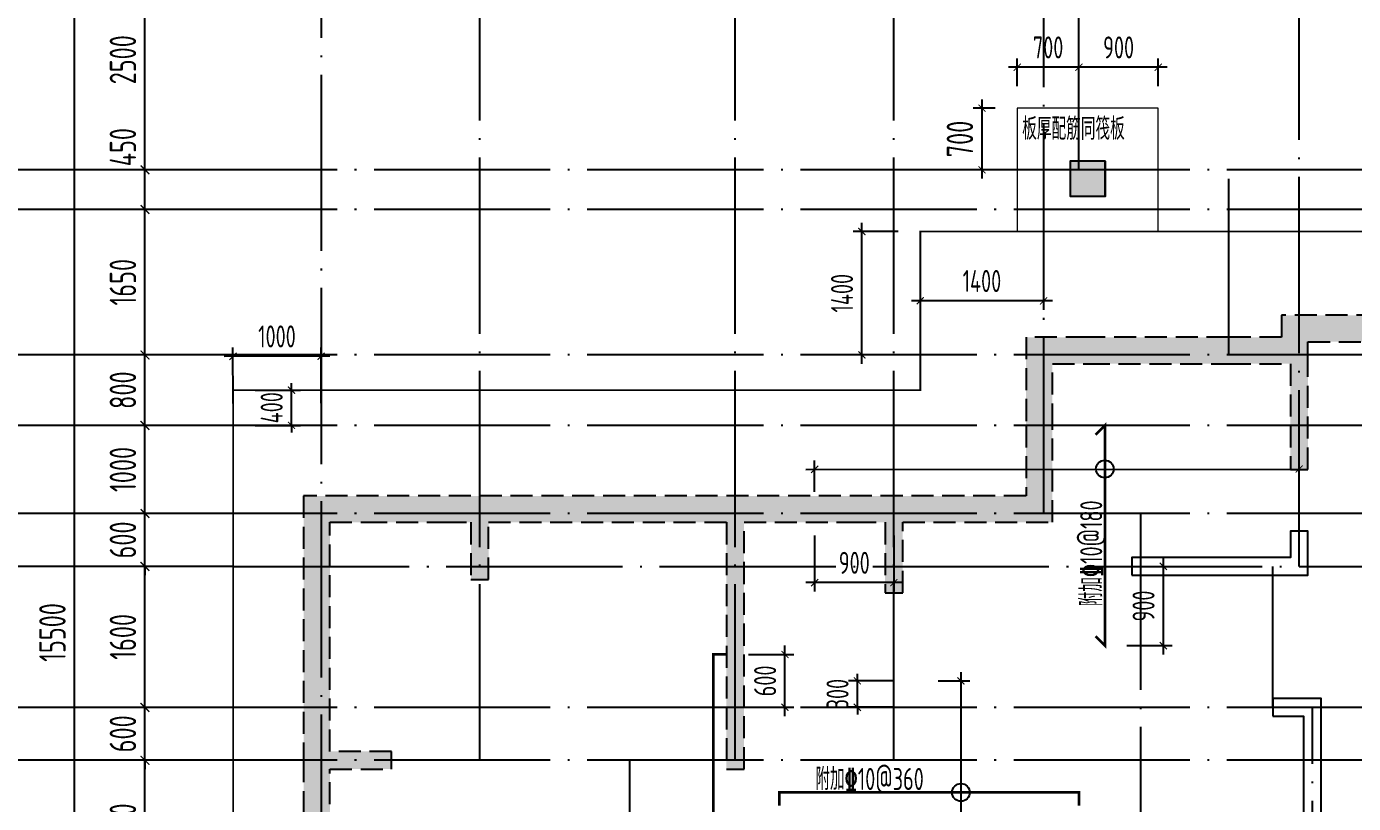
# Model space of a CAD drawing. Extents: x -461650 to 361314, y 245336 to 769729.
# Drawn here: x -214299 to -199239, y 714757 to 723574 of the extents above; entities that cross this region are included whole.
import ezdxf

# ---------------------------------------------------------------- set-up
doc = ezdxf.new("R2010")
doc.units = 0
doc.header["$LTSCALE"] = 1000
doc.linetypes.add('DASH', pattern=[0.35, 0.25, -0.1])
doc.linetypes.add('DOTE', pattern=[2.42, 2, -0.2, 0.02, -0.2])
doc.layers.get('0').update_dxf_attribs({"linetype": 'CONTINUOUS'})
doc.layers.get('DEFPOINTS').update_dxf_attribs({"linetype": 'CONTINUOUS'})
for name, color, linetype in [('A-AXIS', 1, 'CONTINUOUS'), ('A-DOTE', 10, 'DOTE'), ('DIM', 2, 'CONTINUOUS'), ('S-B板配筋', 6, 'CONTINUOUS'), ('S-B板配筋号', 7, 'CONTINUOUS'), ('S-J基础底板', 5, 'CONTINUOUS'), ('S-J基础底板标注', 3, 'CONTINUOUS'), ('S-Q墙填充', 252, 'CONTINUOUS'), ('S-Q墙实线', 6, 'CONTINUOUS'), ('S-Q墙虚线', 6, 'DASH'), ('S-Y一般标注', 3, 'CONTINUOUS'), ('独立基础', 2, 'CONTINUOUS')]:
    doc.layers.add(name, color=color, linetype=linetype)
doc.layers.add('PUB_HATCH', color=8, linetype='CONTINUOUS', lineweight=9)
doc.styles.add('TSSD_DIMENSION', font='Tssdeng.shx', dxfattribs={"width": 0.7, "bigfont": 'tssdchn.shx'})
doc.styles.add('TSSD_REIN', font='tssdeng.shx', dxfattribs={"width": 0.7, "height": 300, "bigfont": 'tssdchn.shx'})
doc.dimstyles.new('TSSD_100_100', dxfattribs={"dimtxt": 300, "dimasz": 100, "dimexe": 100, "dimexo": 250, "dimgap": 100, "dimtad": 1, "dimdec": 0, "dimzin": 0, "dimdsep": 46, "dimtxsty": 'TSSD_DIMENSION', "dimblk": 'ARCHTICK', "dimcen": 0, "dimdle": 100, "dimclrt": 7, "dimadec": 0, "dimazin": 0, "dimtfac": 1, "dimtdec": 0, "dimtix": 1, "dimtmove": 2, "dimatfit": 3, "dimldrblk": 'ARCHTICK', "dimfxl": 0, "dimtolj": 1, "dimtzin": 0, "dimarcsym": 0})
doc.dimstyles.new('TSSD_100_100$0', dxfattribs={"dimtxt": 300, "dimasz": 80, "dimexe": 100, "dimexo": 250, "dimgap": 100, "dimtad": 1, "dimdec": 0, "dimzin": 0, "dimdsep": 46, "dimtxsty": 'TSSD_DIMENSION', "dimblk": 'ARCHTICK', "dimcen": 0, "dimdle": 100, "dimclrd": 3, "dimclre": 3, "dimclrt": 7, "dimadec": 0, "dimazin": 0, "dimtfac": 1, "dimtdec": 0, "dimtix": 1, "dimtmove": 2, "dimatfit": 3, "dimldrblk": 'ARCHTICK', "dimfxl": 0, "dimtolj": 1, "dimtzin": 0, "dimarcsym": 0})

# ---------------------------------------------------------------- blocks, each defined once
blk = doc.blocks.new('_ArchTick')
at = {"color": 0, "linetype": 'ByBlock', "const_width": 0.15}
blk.add_lwpolyline([(-0.5, -0.5), (0.5, 0.5)], dxfattribs=at)
blk = doc.blocks.new('*D49')
at = {"layer": 'DEFPOINTS', "color": 0}
for p in [(-203055, 723112), (-203055, 722648), (-202355, 722648)]:
    blk.add_point(p, dxfattribs=at)
at = {"layer": 'S-J基础底板标注', "color": 3, "lineweight": -2}
for p, q in [((-203055, 722898), (-203055, 723212)), ((-202355, 722898), (-202355, 723212)), ((-202255, 723112), (-203155, 723112))]:
    blk.add_line(p, q, dxfattribs=at)
at = {"layer": 'S-J基础底板标注', "color": 3, "lineweight": -2, "xscale": 80, "yscale": 80, "zscale": 80}
for p, rotation in [((-203055, 723112), 179.99999786514), ((-202355, 723112), 359.99999786514)]:
    blk.add_blockref('_ArchTick', p, dxfattribs=dict(at, rotation=rotation))
at = {"layer": 'S-J基础底板标注', "color": 7, "insert": (-202705, 723337), "char_height": 250, "attachment_point": 5, "rotation": 360, "style": 'TSSD_DIMENSION'}
blk.add_mtext('\\A1;700', dxfattribs=at)
blk = doc.blocks.new('*D51')
at = {"layer": 'DEFPOINTS', "color": 0}
for p in [(-202355, 723112), (-202355, 722648), (-201455, 722648)]:
    blk.add_point(p, dxfattribs=at)
at = {"layer": 'S-J基础底板标注', "color": 3, "lineweight": -2}
for p, q in [((-202355, 722898), (-202355, 723212)), ((-201455, 722898), (-201455, 723212)), ((-201355, 723112), (-202455, 723112))]:
    blk.add_line(p, q, dxfattribs=at)
at = {"layer": 'S-J基础底板标注', "color": 3, "lineweight": -2, "xscale": 80, "yscale": 80, "zscale": 80}
for p, rotation in [((-202355, 723112), 180.0000016604507), ((-201455, 723112), 1.660450656970625e-06)]:
    blk.add_blockref('_ArchTick', p, dxfattribs=dict(at, rotation=rotation))
at = {"layer": 'S-J基础底板标注', "color": 7, "insert": (-201905, 723337), "char_height": 250, "attachment_point": 5, "rotation": 0, "style": 'TSSD_DIMENSION'}
blk.add_mtext('\\A1;900', dxfattribs=at)
blk = doc.blocks.new('*D80')
at = {"layer": 'DEFPOINTS', "color": 0}
for p in [(-211956, 719831), (-211955, 719048), (-210955, 719049)]:
    blk.add_point(p, dxfattribs=at)
at = {"layer": 'S-J基础底板标注', "color": 3, "lineweight": -2}
for p, q in [((-211956, 719298), (-211957, 719931)), ((-210956, 719299), (-210957, 719933)), ((-210856, 719833), (-212056, 719831))]:
    blk.add_line(p, q, dxfattribs=at)
at = {"layer": 'S-J基础底板标注', "color": 3, "lineweight": -2, "xscale": 80, "yscale": 80, "zscale": 80}
for p, rotation in [((-211956, 719831), 180.0763899556354), ((-210956, 719833), 0.07638995563540085)]:
    blk.add_blockref('_ArchTick', p, dxfattribs=dict(at, rotation=rotation))
at = {"layer": 'S-J基础底板标注', "color": 7, "insert": (-211457, 720057), "char_height": 250, "attachment_point": 5, "rotation": 0.0764, "style": 'TSSD_DIMENSION'}
blk.add_mtext('\\A1;1000', dxfattribs=at)
blk = doc.blocks.new('*D81')
at = {"layer": 'DEFPOINTS', "color": 0}
for p in [(-204155, 721248), (-202755, 721246), (-204156, 720462)]:
    blk.add_point(p, dxfattribs=at)
at = {"layer": 'S-J基础底板标注', "color": 3, "lineweight": -2}
for p, q in [((-204156, 720998), (-204157, 720362)), ((-202756, 720996), (-202757, 720360)), ((-202656, 720460), (-204256, 720462))]:
    blk.add_line(p, q, dxfattribs=at)
at = {"layer": 'S-J基础底板标注', "color": 3, "lineweight": -2, "xscale": 80, "yscale": 80, "zscale": 80}
for p, rotation in [((-204156, 720462), 179.9269458825572), ((-202756, 720460), 359.9269458825572)]:
    blk.add_blockref('_ArchTick', p, dxfattribs=dict(at, rotation=rotation))
at = {"layer": 'S-J基础底板标注', "color": 7, "insert": (-203456, 720686), "char_height": 250, "attachment_point": 5, "rotation": 359.9269, "style": 'TSSD_DIMENSION'}
blk.add_mtext('\\A1;1400', dxfattribs=at)
blk = doc.blocks.new('*D83')
at = {"layer": 'DEFPOINTS', "color": 0}
for p in [(-204819, 721248), (-204155, 721248), (-204155, 719848)]:
    blk.add_point(p, dxfattribs=at)
at = {"layer": 'S-J基础底板标注', "color": 3, "lineweight": -2}
for p, q in [((-204405, 721248), (-204919, 721248)), ((-204819, 719748), (-204819, 721348)), ((-204405, 719848), (-204919, 719848))]:
    blk.add_line(p, q, dxfattribs=at)
at = {"layer": 'S-J基础底板标注', "color": 3, "lineweight": -2, "xscale": 80, "yscale": 80, "zscale": 80}
for p, rotation in [((-204819, 721248), 90), ((-204819, 719848), 270)]:
    blk.add_blockref('_ArchTick', p, dxfattribs=dict(at, rotation=rotation))
at = {"layer": 'S-J基础底板标注', "color": 7, "insert": (-205044, 720548), "char_height": 250, "attachment_point": 5, "rotation": 90, "style": 'TSSD_DIMENSION'}
blk.add_mtext('\\A1;1400', dxfattribs=at)
blk = doc.blocks.new('*D1645')
at = {"layer": 'DEFPOINTS', "color": 0}
for p in [(2600, 10900), (3600, 10900), (3600, 9400)]:
    blk.add_point(p, dxfattribs=at)
at = {"layer": 'S-Y一般标注', "color": 0, "lineweight": -2}
for p, q in [((2600, 9300), (2600, 11000)), ((3350, 10900), (2500, 10900)), ((3350, 9400), (2500, 9400))]:
    blk.add_line(p, q, dxfattribs=at)
at = {"layer": 'S-Y一般标注', "color": 0, "lineweight": -2, "xscale": 100, "yscale": 100, "zscale": 100}
for p, rotation in [((2600, 10900), 90), ((2600, 9400), 270)]:
    blk.add_blockref('_ArchTick', p, dxfattribs=dict(at, rotation=rotation))
at = {"layer": 'S-Y一般标注', "color": 7, "insert": (2350, 10150), "char_height": 300, "attachment_point": 5, "rotation": 90, "style": 'TSSD_DIMENSION'}
blk.add_mtext('\\A1;1500', dxfattribs=at)
blk = doc.blocks.new('*D1646')
at = {"layer": 'DEFPOINTS', "color": 0}
for p in [(2600, 11500), (3600, 11500), (3600, 10900)]:
    blk.add_point(p, dxfattribs=at)
at = {"layer": 'S-Y一般标注', "color": 0, "lineweight": -2}
for p, q in [((2600, 11500), (2600, 11600)), ((3350, 11500), (2500, 11500)), ((2600, 10900), (2600, 11500)), ((3350, 10900), (2500, 10900)), ((2600, 10900), (2600, 10800))]:
    blk.add_line(p, q, dxfattribs=at)
at = {"layer": 'S-Y一般标注', "color": 0, "lineweight": -2, "xscale": 100, "yscale": 100, "zscale": 100}
for p, rotation in [((2600, 11500), 270), ((2600, 10900), 90)]:
    blk.add_blockref('_ArchTick', p, dxfattribs=dict(at, rotation=rotation))
at = {"layer": 'S-Y一般标注', "color": 7, "insert": (2350, 11200), "char_height": 300, "attachment_point": 5, "rotation": 90, "style": 'TSSD_DIMENSION'}
blk.add_mtext('\\A1;600', dxfattribs=at)
blk = doc.blocks.new('*D1647')
at = {"layer": 'DEFPOINTS', "color": 0}
for p in [(2600, 13100), (3600, 13100), (3600, 11500)]:
    blk.add_point(p, dxfattribs=at)
at = {"layer": 'S-Y一般标注', "color": 0, "lineweight": -2}
for p, q in [((2600, 11400), (2600, 13200)), ((3350, 13100), (2500, 13100)), ((3350, 11500), (2500, 11500))]:
    blk.add_line(p, q, dxfattribs=at)
at = {"layer": 'S-Y一般标注', "color": 0, "lineweight": -2, "xscale": 100, "yscale": 100, "zscale": 100}
for p, rotation in [((2600, 13100), 90), ((2600, 11500), 270)]:
    blk.add_blockref('_ArchTick', p, dxfattribs=dict(at, rotation=rotation))
at = {"layer": 'S-Y一般标注', "color": 7, "insert": (2350, 12300), "char_height": 300, "attachment_point": 5, "rotation": 90, "style": 'TSSD_DIMENSION'}
blk.add_mtext('\\A1;1600', dxfattribs=at)
blk = doc.blocks.new('*D1648')
at = {"layer": 'DEFPOINTS', "color": 0}
for p in [(2600, 13700), (3600, 13700), (3600, 13100)]:
    blk.add_point(p, dxfattribs=at)
at = {"layer": 'S-Y一般标注', "color": 0, "lineweight": -2}
for p, q in [((2600, 13700), (2600, 13800)), ((3350, 13700), (2500, 13700)), ((2600, 13100), (2600, 13700)), ((3350, 13100), (2500, 13100)), ((2600, 13100), (2600, 13000))]:
    blk.add_line(p, q, dxfattribs=at)
at = {"layer": 'S-Y一般标注', "color": 0, "lineweight": -2, "xscale": 100, "yscale": 100, "zscale": 100}
for p, rotation in [((2600, 13700), 270), ((2600, 13100), 90)]:
    blk.add_blockref('_ArchTick', p, dxfattribs=dict(at, rotation=rotation))
at = {"layer": 'S-Y一般标注', "color": 7, "insert": (2350, 13400), "char_height": 300, "attachment_point": 5, "rotation": 90, "style": 'TSSD_DIMENSION'}
blk.add_mtext('\\A1;600', dxfattribs=at)
blk = doc.blocks.new('*D1649')
at = {"layer": 'DEFPOINTS', "color": 0}
for p in [(2600, 14700), (3600, 14700), (3600, 13700)]:
    blk.add_point(p, dxfattribs=at)
at = {"layer": 'S-Y一般标注', "color": 0, "lineweight": -2}
for p, q in [((2600, 13600), (2600, 14800)), ((3350, 14700), (2500, 14700)), ((3350, 13700), (2500, 13700))]:
    blk.add_line(p, q, dxfattribs=at)
at = {"layer": 'S-Y一般标注', "color": 0, "lineweight": -2, "xscale": 100, "yscale": 100, "zscale": 100}
for p, rotation in [((2600, 14700), 90), ((2600, 13700), 270)]:
    blk.add_blockref('_ArchTick', p, dxfattribs=dict(at, rotation=rotation))
at = {"layer": 'S-Y一般标注', "color": 7, "insert": (2350, 14200), "char_height": 300, "attachment_point": 5, "rotation": 90, "style": 'TSSD_DIMENSION'}
blk.add_mtext('\\A1;1000', dxfattribs=at)
blk = doc.blocks.new('*D1650')
at = {"layer": 'DEFPOINTS', "color": 0}
for p in [(1800, 20100), (3600, 20100), (3600, 4600)]:
    blk.add_point(p, dxfattribs=at)
at = {"layer": 'S-Y一般标注', "color": 0, "lineweight": -2}
for p, q in [((1800, 4500), (1800, 20200)), ((3350, 20100), (1700, 20100)), ((3350, 4600), (1700, 4600))]:
    blk.add_line(p, q, dxfattribs=at)
at = {"layer": 'S-Y一般标注', "color": 0, "lineweight": -2, "xscale": 100, "yscale": 100, "zscale": 100}
for p, rotation in [((1800, 20100), 90), ((1800, 4600), 270)]:
    blk.add_blockref('_ArchTick', p, dxfattribs=dict(at, rotation=rotation))
at = {"layer": 'S-Y一般标注', "color": 7, "insert": (1550, 12350), "char_height": 300, "attachment_point": 5, "rotation": 90, "style": 'TSSD_DIMENSION'}
blk.add_mtext('\\A1;15500', dxfattribs=at)
blk = doc.blocks.new('*D1651')
at = {"layer": 'DEFPOINTS', "color": 0}
for p in [(2600, 15500), (3600, 15500), (3600, 14700)]:
    blk.add_point(p, dxfattribs=at)
at = {"layer": 'S-Y一般标注', "color": 0, "lineweight": -2}
for p, q in [((2600, 14600), (2600, 15600)), ((3350, 15500), (2500, 15500)), ((3350, 14700), (2500, 14700))]:
    blk.add_line(p, q, dxfattribs=at)
at = {"layer": 'S-Y一般标注', "color": 0, "lineweight": -2, "xscale": 100, "yscale": 100, "zscale": 100}
for p, rotation in [((2600, 15500), 90), ((2600, 14700), 270)]:
    blk.add_blockref('_ArchTick', p, dxfattribs=dict(at, rotation=rotation))
at = {"layer": 'S-Y一般标注', "color": 7, "insert": (2350, 15100), "char_height": 300, "attachment_point": 5, "rotation": 90, "style": 'TSSD_DIMENSION'}
blk.add_mtext('\\A1;800', dxfattribs=at)
blk = doc.blocks.new('*D1652')
at = {"layer": 'DEFPOINTS', "color": 0}
for p in [(2600, 17600), (3600, 17600), (3600, 17150)]:
    blk.add_point(p, dxfattribs=at)
at = {"layer": 'S-Y一般标注', "color": 0, "lineweight": -2}
for p, q in [((2600, 17050), (2600, 17700)), ((3350, 17600), (2500, 17600)), ((3350, 17150), (2500, 17150))]:
    blk.add_line(p, q, dxfattribs=at)
at = {"layer": 'S-Y一般标注', "color": 0, "lineweight": -2, "xscale": 100, "yscale": 100, "zscale": 100}
for p, rotation in [((2600, 17600), 90), ((2600, 17150), 270)]:
    blk.add_blockref('_ArchTick', p, dxfattribs=dict(at, rotation=rotation))
at = {"layer": 'S-Y一般标注', "color": 7, "insert": (2350, 17858), "char_height": 300, "attachment_point": 5, "rotation": 90, "style": 'TSSD_DIMENSION'}
blk.add_mtext('\\A1;450', dxfattribs=at)
blk = doc.blocks.new('*D1653')
at = {"layer": 'DEFPOINTS', "color": 0}
for p in [(2600, 20100), (3600, 20100), (3600, 17600)]:
    blk.add_point(p, dxfattribs=at)
at = {"layer": 'S-Y一般标注', "color": 0, "lineweight": -2}
for p, q in [((2600, 17500), (2600, 20200)), ((3350, 20100), (2500, 20100)), ((3350, 17600), (2500, 17600))]:
    blk.add_line(p, q, dxfattribs=at)
at = {"layer": 'S-Y一般标注', "color": 0, "lineweight": -2, "xscale": 100, "yscale": 100, "zscale": 100}
for p, rotation in [((2600, 20100), 90), ((2600, 17600), 270)]:
    blk.add_blockref('_ArchTick', p, dxfattribs=dict(at, rotation=rotation))
at = {"layer": 'S-Y一般标注', "color": 7, "insert": (2350, 18850), "char_height": 300, "attachment_point": 5, "rotation": 90, "style": 'TSSD_DIMENSION'}
blk.add_mtext('\\A1;2500', dxfattribs=at)
blk = doc.blocks.new('*D1690')
at = {"layer": 'DEFPOINTS', "color": 0}
for p in [(2600, 17150), (3600, 17150), (3600, 15500)]:
    blk.add_point(p, dxfattribs=at)
at = {"layer": 'S-Y一般标注', "color": 0, "lineweight": -2}
for p, q in [((2600, 15400), (2600, 17250)), ((3350, 17150), (2500, 17150)), ((3350, 15500), (2500, 15500))]:
    blk.add_line(p, q, dxfattribs=at)
at = {"layer": 'S-Y一般标注', "color": 0, "lineweight": -2, "xscale": 100, "yscale": 100, "zscale": 100}
for p, rotation in [((2600, 17150), 90), ((2600, 15500), 270)]:
    blk.add_blockref('_ArchTick', p, dxfattribs=dict(at, rotation=rotation))
at = {"layer": 'S-Y一般标注', "color": 7, "insert": (2350, 16325), "char_height": 300, "attachment_point": 5, "rotation": 90, "style": 'TSSD_DIMENSION'}
blk.add_mtext('\\A1;1650', dxfattribs=at)
blk = doc.blocks.new('A$C028C60F5')
at = {"color": 6}
blk.add_lwpolyline([(400, 0), (0, 0), (0, -400), (400, -400)], close=True, dxfattribs=at)
at = {"layer": 'PUB_HATCH'}
blk.add_solid([(0, -400), (400, -400), (0, 0), (400, 0)], dxfattribs=at)
blk = doc.blocks.new('A$C3EFA6995')
for p in [(9700, 100), (9700, -2400), (15900, -2400)]:
    blk.add_blockref('A$C028C60F5', p)
at = {"xscale": -1}
blk.add_blockref('A$C028C60F5', (16300, 100), dxfattribs=at)
blk = doc.blocks.new('*D1522')
at = {"layer": 'DEFPOINTS', "color": 0}
for p in [(-211955, 719448), (-211292, 719448), (-211955, 719048)]:
    blk.add_point(p, dxfattribs=at)
at = {"layer": 'S-J基础底板标注', "color": 3, "lineweight": -2}
for p, q in [((-211705, 719448), (-211192, 719448)), ((-211292, 719448), (-211292, 719528)), ((-211292, 719048), (-211292, 719448)), ((-211705, 719048), (-211192, 719048)), ((-211292, 719048), (-211292, 718968))]:
    blk.add_line(p, q, dxfattribs=at)
at = {"layer": 'S-J基础底板标注', "color": 3, "lineweight": -2, "xscale": 80, "yscale": 80, "zscale": 80}
for p, rotation in [((-211292, 719448), 270), ((-211292, 719048), 90)]:
    blk.add_blockref('_ArchTick', p, dxfattribs=dict(at, rotation=rotation))
at = {"layer": 'S-J基础底板标注', "color": 7, "insert": (-211517, 719248), "char_height": 250, "attachment_point": 5, "rotation": 90, "style": 'TSSD_DIMENSION'}
blk.add_mtext('\\A1;400', dxfattribs=at)
blk = doc.blocks.new('*D1599')
at = {"layer": 'DEFPOINTS', "color": 0, "ltscale": 0.5}
for p in [(-204202, 716148), (-204202, 712547), (-203695, 712547)]:
    blk.add_point(p, dxfattribs=at)
at = {"layer": 'S-J基础底板标注', "color": 3, "lineweight": -2, "ltscale": 0.5}
for p, q in [((-203952, 716148), (-203595, 716148)), ((-203695, 716248), (-203695, 712447)), ((-203952, 712547), (-203595, 712547))]:
    blk.add_line(p, q, dxfattribs=at)
at = {"layer": 'S-J基础底板标注', "color": 3, "lineweight": -2, "ltscale": 0.5, "xscale": 80, "yscale": 80, "zscale": 80}
for p, rotation in [((-203695, 716148), 90.0004965725466), ((-203695, 712547), 270.0004965725466)]:
    blk.add_blockref('_ArchTick', p, dxfattribs=dict(at, rotation=rotation))
blk = doc.blocks.new('*D1568')
at = {"layer": 'DEFPOINTS', "color": 0}
for p in [(-204870, 716148), (-204207, 716148), (-204207, 715848)]:
    blk.add_point(p, dxfattribs=at)
at = {"layer": 'S-J基础底板标注', "color": 3, "lineweight": -2}
for p, q in [((-204457, 716148), (-204970, 716148)), ((-204870, 716148), (-204870, 716228)), ((-204870, 715848), (-204870, 716148)), ((-204457, 715848), (-204970, 715848)), ((-204870, 715848), (-204870, 715768))]:
    blk.add_line(p, q, dxfattribs=at)
at = {"layer": 'S-J基础底板标注', "color": 3, "lineweight": -2, "xscale": 80, "yscale": 80, "zscale": 80}
for p, rotation in [((-204870, 716148), 269.9988827298688), ((-204870, 715848), 89.99888272986878)]:
    blk.add_blockref('_ArchTick', p, dxfattribs=dict(at, rotation=rotation))
at = {"layer": 'S-J基础底板标注', "color": 7, "insert": (-205095, 715998), "char_height": 250, "attachment_point": 5, "rotation": 89.9989, "style": 'TSSD_DIMENSION'}
blk.add_mtext('\\A1;300', dxfattribs=at)
blk = doc.blocks.new('*D1574')
at = {"layer": 'DEFPOINTS', "color": 0}
for p in [(-206355, 716448), (-205692, 716448), (-206355, 715848)]:
    blk.add_point(p, dxfattribs=at)
at = {"layer": 'S-J基础底板标注', "color": 3, "lineweight": -2}
for p, q in [((-206105, 716448), (-205592, 716448)), ((-205692, 715748), (-205692, 716548)), ((-206105, 715848), (-205592, 715848))]:
    blk.add_line(p, q, dxfattribs=at)
at = {"layer": 'S-J基础底板标注', "color": 3, "lineweight": -2, "xscale": 80, "yscale": 80, "zscale": 80}
for p, rotation in [((-205692, 716448), 90), ((-205692, 715848), 270)]:
    blk.add_blockref('_ArchTick', p, dxfattribs=dict(at, rotation=rotation))
at = {"layer": 'S-J基础底板标注', "color": 7, "insert": (-205917, 716148), "char_height": 250, "attachment_point": 5, "rotation": 90, "style": 'TSSD_DIMENSION'}
blk.add_mtext('\\A1;600', dxfattribs=at)
blk = doc.blocks.new('*D1590')
at = {"layer": 'DEFPOINTS', "color": 0, "ltscale": 0.5}
for p in [(-199856, 718552), (-205355, 718044), (-199855, 718048)]:
    blk.add_point(p, dxfattribs=at)
at = {"layer": 'S-J基础底板标注', "color": 3, "lineweight": -2, "ltscale": 0.5}
for p, q in [((-205455, 718549), (-199756, 718552)), ((-205355, 718294), (-205355, 718649)), ((-199856, 718298), (-199856, 718652))]:
    blk.add_line(p, q, dxfattribs=at)
at = {"layer": 'S-J基础底板标注', "color": 3, "lineweight": -2, "ltscale": 0.5, "xscale": 80, "yscale": 80, "zscale": 80}
for p, rotation in [((-205355, 718549), 180.0335083716954), ((-199856, 718552), 0.03350837169544808)]:
    blk.add_blockref('_ArchTick', p, dxfattribs=dict(at, rotation=rotation))
blk = doc.blocks.new('*D1541')
at = {"layer": 'DEFPOINTS', "color": 0}
for p in [(-202060, 717448), (-201397, 717448), (-202060, 716548)]:
    blk.add_point(p, dxfattribs=at)
at = {"layer": 'S-J基础底板标注', "color": 3, "lineweight": -2}
for p, q in [((-201397, 716448), (-201397, 717548)), ((-201810, 717448), (-201297, 717448)), ((-201810, 716548), (-201297, 716548))]:
    blk.add_line(p, q, dxfattribs=at)
at = {"layer": 'S-J基础底板标注', "color": 3, "lineweight": -2, "xscale": 80, "yscale": 80, "zscale": 80}
for p, rotation in [((-201397, 717448), 90), ((-201397, 716548), 270)]:
    blk.add_blockref('_ArchTick', p, dxfattribs=dict(at, rotation=rotation))
at = {"layer": 'S-J基础底板标注', "color": 7, "insert": (-201622, 716998), "char_height": 250, "attachment_point": 5, "rotation": 90, "style": 'TSSD_DIMENSION'}
blk.add_mtext('\\A1;900', dxfattribs=at)
blk = doc.blocks.new('*D1559')
at = {"layer": 'DEFPOINTS', "color": 0}
for p in [(-205355, 718048), (-204455, 718048), (-205355, 717263)]:
    blk.add_point(p, dxfattribs=at)
at = {"layer": 'S-J基础底板标注', "color": 3, "lineweight": -2}
for p, q in [((-205355, 717798), (-205355, 717163)), ((-204455, 717798), (-204455, 717163)), ((-204355, 717263), (-205455, 717263))]:
    blk.add_line(p, q, dxfattribs=at)
at = {"layer": 'S-J基础底板标注', "color": 3, "lineweight": -2, "xscale": 80, "yscale": 80, "zscale": 80}
for p, rotation in [((-205355, 717263), 179.9999999987471), ((-204455, 717263), 359.9999999987472)]:
    blk.add_blockref('_ArchTick', p, dxfattribs=dict(at, rotation=rotation))
at = {"layer": 'S-J基础底板标注', "color": 7, "insert": (-204905, 717488), "char_height": 250, "attachment_point": 5, "rotation": 360, "style": 'TSSD_DIMENSION'}
blk.add_mtext('\\A1;900', dxfattribs=at)
blk = doc.blocks.new('20210824.17211196')
at = {"layer": 'S-Q墙填充', "ltscale": 0.5}
h = blk.add_hatch(dxfattribs=at)
h.set_pattern_fill('ARMORED', color=252, scale=30, style=0)
h.set_pattern_definition([(50, (48278.55, 29260.87), (215.17805, -18.82564), [22.5, -247.5]), (355, (48278.55, 29260.87), (-41.6254, 225.65764), [18, -198]), (100.4514, (48296.48, 29259.3), (173.5528, 206.83186), [19.12206, -210.34263]), (46.1842, (48278.55, 29320.87), (320.1723, -49.6557), [33.75, -371.25]), (96.6356, (48305.23, 29316.73), (280.3988, 292.2354), [28.6831, -315.5139]), (351.1842, (48278.55, 29320.87), (280.3986, 292.2356), [27, -297]), (21, (48308.55, 29305.87), (179.07212, -120.78567), [22.5, -247.5]), (326, (48308.55, 29305.87), (72.9946, 217.545), [18, -198]), (71.4514, (48323.47, 29295.8), (252.0668, 96.75915), [19.12206, -210.34263]), (37.5, (48278.55, 29260.87), (3.647957, 99.868156), [0, -195.6, 0, -201, 0, -198.75]), (7.5, (48278.55, 29260.87), (78.92086, 118.32351), [0, -114.6, 0, -191.1, 0, -75.75]), (327.5, (48211.65, 29260.87), (160.14673, -6.76646), [0, -75, 0, -234, 0, -310.5]), (317.5, (48181.65, 29260.87), (174.95585, 30.0315), [0, -97.5, 0, -155.4, 0, -220.5]), (45, (48278.55, 29260.87), (-106.06602, 106.06602), [])])
h.paths.add_polyline_path([(147542, 66729), (145942, 66729), (145542, 66729), (142642, 66729), (142192, 66729), (141292, 66729), (140842, 66729), (139342, 66729), (139342, 67529), (139342, 68529), (138692, 68529), (137042, 68529), (136442, 68529), (136442, 68779), (133242, 68779), (133242, 68529), (132642, 68529), (131042, 68529), (130342, 68529), (130342, 67529), (130342, 66729), (117642, 66729), (117192, 66729), (116292, 66729), (115842, 66729), (114342, 66729), (114342, 67529), (114342, 68529), (113692, 68529), (112042, 68529), (111442, 68529), (111442, 68779), (108242, 68779), (108242, 68529), (107642, 68529), (106042, 68529), (105342, 68529), (105342, 67529), (105342, 66729), (97142, 66729), (97142, 63729), (97142, 61129), (97142, 59029), (99942, 59029), (106442, 59029), (106442, 57829), (107492, 57829), (109842, 57829), (112192, 57829), (113242, 57829), (113242, 59029), (118842, 59029), (119742, 59029), (122342, 59029), (124942, 59029), (125842, 59029), (131442, 59029), (131442, 57829), (132492, 57829), (134842, 57829), (137192, 57829), (138242, 57829), (138242, 59029), (143842, 59029), (144742, 59029), (147542, 59029)])
h.paths.add_polyline_path([(100942, 59329), (100942, 60779), (100742, 60779), (100742, 59329), (99942, 59329), (97442, 59329), (97442, 61129), (97442, 63629), (98142, 63629), (98142, 63829), (97442, 63829), (97442, 66429), (97842, 66429), (98742, 66429), (99042, 66429), (99042, 65779), (99242, 65779), (99242, 66429), (101942, 66429), (101942, 63629), (102142, 63629), (102142, 66429), (102492, 66429), (103392, 66429), (103742, 66429), (103742, 65629), (103942, 65629), (103942, 66429), (105642, 66429), (105642, 67529), (105642, 68229), (106042, 68229), (107642, 68229), (108342, 68229), (108342, 67029), (108542, 67029), (108542, 68329), (108542, 68479), (111142, 68479), (111142, 68329), (111142, 67029), (111342, 67029), (111342, 68229), (112042, 68229), (113692, 68229), (114042, 68229), (114042, 67529), (114042, 66429), (115742, 66429), (115742, 65629), (115942, 65629), (115942, 66429), (116292, 66429), (117192, 66429), (117542, 66429), (117542, 63629), (117742, 63629), (117742, 66429), (120442, 66429), (120442, 63629), (120642, 63629), (120642, 66429), (120942, 66429), (121942, 66429), (122242, 66429), (122242, 66429), (122442, 66429), (122442, 66429), (122742, 66429), (123742, 66429), (124042, 66429), (124042, 63629), (124242, 63629), (124242, 66429), (126942, 66429), (126942, 63629), (127142, 63629), (127142, 66429), (127492, 66429), (128392, 66429), (128742, 66429), (128742, 65629), (128942, 65629), (128942, 66429), (130642, 66429), (130642, 67529), (130642, 68229), (131042, 68229), (132642, 68229), (133342, 68229), (133342, 67029), (133542, 67029), (133542, 68479), (136142, 68479), (136142, 67029), (136342, 67029), (136342, 68229), (137042, 68229), (138692, 68229), (139042, 68229), (139042, 67529), (139042, 66429), (140742, 66429), (140742, 65629), (140942, 65629), (140942, 66429), (141292, 66429), (142192, 66429), (142542, 66429), (142542, 63629), (142742, 63629), (142742, 66429), (145442, 66429), (145442, 65779), (145642, 65779), (145642, 66429), (145942, 66429), (146842, 66429), (147242, 66429), (147242, 63829), (146542, 63829), (146542, 63629), (147242, 63629), (147242, 61129), (147242, 59329), (144742, 59329), (143942, 59329), (143942, 60779), (143742, 60779), (143742, 59329), (138242, 59329), (138242, 59579), (137942, 59579), (137942, 59229), (137942, 58129), (137192, 58129), (134842, 58129), (132492, 58129), (131742, 58129), (131742, 59229), (131742, 59579), (131442, 59579), (131442, 59329), (125942, 59329), (125942, 60779), (125742, 60779), (125742, 59329), (124942, 59329), (122342, 59329), (119742, 59329), (118942, 59329), (118942, 60779), (118742, 60779), (118742, 59329), (113242, 59329), (113242, 59579), (112942, 59579), (112942, 59229), (112942, 58129), (112192, 58129), (109842, 58129), (107492, 58129), (106742, 58129), (106742, 59229), (106742, 59579), (106442, 59579), (106442, 59329)], flags=16)
at = {"layer": 'S-Q墙实线'}
for points in [[(106542, 65829), (108142, 65829), (108542, 65829), (108542, 66329), (108342, 66329), (108342, 66029), (108142, 66029), (106542, 66029)], [(108142, 64229), (108492, 64229), (108492, 62129), (108892, 62129), (108892, 62329), (108692, 62329), (108692, 64429), (108142, 64429)]]:
    blk.add_lwpolyline(points, close=True, dxfattribs=at)
at = {"layer": 'S-Q墙虚线', "linetype": 'ByBlock'}
blk.add_lwpolyline([(106242, 70529), (105842, 70529), (105842, 70129), (106242, 70129)], close=True, dxfattribs=at)
at = {"layer": 'S-Q墙虚线', "color": 6}
for points in [[(111442, 68779), (108242, 68779), (108242, 68529), (107642, 68529), (106042, 68529), (105342, 68529), (105342, 67529), (105342, 66729), (97142, 66729), (97142, 63729), (97142, 61129), (97142, 59029), (99942, 59029), (106442, 59029), (106442, 57829), (107492, 57829), (109842, 57829)], [(98742, 66429), (99042, 66429), (99042, 65779), (99242, 65779), (99242, 66429), (101942, 66429), (101942, 63629), (102142, 63629), (102142, 66429), (102492, 66429), (103392, 66429), (103742, 66429), (103742, 65629), (103942, 65629), (103942, 66429), (105642, 66429), (105642, 67529), (105642, 68229), (106042, 68229), (107642, 68229), (108342, 68229), (108342, 67029), (108542, 67029), (108542, 68329), (108542, 68479), (111142, 68479)], [(109842, 58129), (107492, 58129), (106742, 58129), (106742, 59229), (106742, 59579), (106442, 59579), (106442, 59329), (100942, 59329), (100942, 60779), (100742, 60779), (100742, 59329), (99942, 59329), (97442, 59329), (97442, 61129), (97442, 63629), (98142, 63629), (98142, 63829), (97442, 63829), (97442, 66429), (97842, 66429), (98742, 66429)]]:
    blk.add_lwpolyline(points, dxfattribs=at)
blk = doc.blocks.new('*D3198')
at = {"layer": 'DEFPOINTS', "color": 0}
for p in [(-203055, 722648), (-203456, 721948), (-202639, 721948)]:
    blk.add_point(p, dxfattribs=at)
at = {"layer": 'DIM', "color": 3, "lineweight": -2}
for p, q in [((-203456, 722748), (-203456, 721848)), ((-203305, 722648), (-203556, 722648)), ((-202889, 721948), (-203556, 721948))]:
    blk.add_line(p, q, dxfattribs=at)
at = {"layer": 'DIM', "color": 3, "lineweight": -2, "xscale": 80, "yscale": 80, "zscale": 80}
for p, rotation in [((-203456, 722648), 90), ((-203456, 721948), 270)]:
    blk.add_blockref('_ArchTick', p, dxfattribs=dict(at, rotation=rotation))
at = {"layer": 'DIM', "color": 7, "insert": (-203706, 722298), "char_height": 300, "attachment_point": 5, "rotation": 90, "style": 'TSSD_DIMENSION'}
blk.add_mtext('\\A1;700', dxfattribs=at)
blk = doc.blocks.new('20210726.16350016')
at = {"layer": 'A-AXIS'}
for p, q in [((3600, 17600), (800, 17600)), ((3600, 17150), (800, 17150)), ((3600, 15500), (800, 15500)), ((3600, 14700), (800, 14700)), ((3600, 13700), (800, 13700)), ((3600, 13100.3), (800, 13100.3)), ((3600, 11500), (800, 11500)), ((3600, 10900), (800, 10900))]:
    blk.add_line(p, q, dxfattribs=at)
at = {"layer": 'A-DOTE'}
for p, q in [((4600, 21100), (4600, 3600)), ((6400, 10900), (6400, 21100)), ((9300, 10900), (9300, 21100)), ((11100, 10900), (11100, 21100)), ((12800, 13700), (12800, 21100)), ((13200, 17600), (13200, 21100)), ((15700, 13100.3), (15700, 21100)), ((55600, 17600), (3600, 17600)), ((14900, 15500), (14900, 17600)), ((55600, 17150), (3600, 17150)), ((55600, 15500), (3600, 15500)), ((55600, 14700), (3600, 14700)), ((55600, 13700), (3600, 13700)), ((13900.2, 13700), (13900, 3600)), ((3600, 13100.3), (55600, 13100.3)), ((15400, 11500), (15400, 13100)), ((55600, 11500), (3600, 11500)), ((15850, 3600), (15850, 11500)), ((55600, 10900), (3600, 10900)), ((8100, 10900), (8100, 3600))]:
    blk.add_line(p, q, dxfattribs=at)
at = {"layer": 'S-Y一般标注'}
for base, p1, p2, picture, middle in [((1800, 20100), (3600, 4600), (3600, 20100), '*D1650', (1550, 12350)), ((2600, 20100), (3600, 17600), (3600, 20100), '*D1653', (2350, 18850)), ((2600, 17150), (3600, 15500), (3600, 17150), '*D1690', (2350, 16325)), ((2600, 15500), (3600, 14700), (3600, 15500), '*D1651', (2350, 15100)), ((2600, 14700), (3600, 13700), (3600, 14700), '*D1649', (2350, 14200)), ((2600, 13700), (3600, 13100.3), (3600, 13700), '*D1648', (2350, 13400.2)), ((2600, 13100.3), (3600, 11500), (3600, 13100.3), '*D1647', (2350, 12300.2)), ((2600, 11500), (3600, 10900), (3600, 11500), '*D1646', (2350, 11200)), ((2600, 10900), (3600, 9400), (3600, 10900), '*D1645', (2350, 10150))]:
    dim = blk.add_linear_dim(base=base, p1=p1, p2=p2, angle=90, dimstyle='TSSD_100_100', dxfattribs=at)
    dim.commit()
    dim.dimension.update_dxf_attribs({"geometry": picture, "text_midpoint": middle})
dim = blk.add_linear_dim(base=(2600, 17600), p1=(3600, 17150), p2=(3600, 17600), angle=90, dimstyle='TSSD_100_100', dxfattribs=at)
dim.commit()
dim.dimension.update_dxf_attribs({"geometry": '*D1652', "text_midpoint": (2350, 17858.1), "dimtype": 160})

msp = doc.modelspace()

# ---------------------------------------------------------------- linework, layer by layer
at = {"layer": 'S-B板配筋', "const_width": 30}
for points in [[(-202166.46, 716653.59), (-202060.4, 716547.52), (-202060.4, 719047.52), (-202166.46, 718941.46)], [(-206355.44, 716447.79), (-206505.44, 716447.79), (-206505.53, 711548), (-206355.53, 711548)], [(-202355.82, 714732.01), (-202355.82, 714882.01), (-205755.44, 714882.01), (-205755.44, 714732.01)]]:
    msp.add_lwpolyline(points, dxfattribs=at)
at = {"layer": 'S-J基础底板', "const_width": 20}
msp.add_lwpolyline([(-203055.49, 708147.52), (-193855.42, 708147.52), (-193855.46, 709547.43), (-178055.46, 709547.78), (-178055.46, 708147.52), (-168855.47, 708147.51), (-168855.46, 709347.52), (-159955.46, 709347.52), (-159955.43, 719447.52), (-167755.45, 719447.52), (-167755.45, 721247.52), (-179155.45, 721247.52), (-179155.45, 719547.52), (-192755.45, 719547.52), (-192755.45, 721247.52), (-204155.45, 721247.52), (-204155.45, 719447.52), (-211955.45, 719447.52), (-211955.46, 709347.61), (-203055.45, 709347.43)], close=True, dxfattribs=at)
at = {"layer": 'S-J基础底板标注', "color": 2, "ltscale": 0.5}
for centre in [(-202061.8, 718552.52), (-203694.52, 714882.01)]:
    msp.add_circle(centre, 100, dxfattribs=at)
at = {"layer": 'S-Q墙虚线', "linetype": 'ByBlock'}
msp.add_lwpolyline([(-202055.45, 722047.52), (-202455.45, 722047.52), (-202455.45, 721647.52), (-202055.45, 721647.52)], close=True, dxfattribs=at)
at = {"layer": '独立基础', "lineweight": 18}
msp.add_lwpolyline([(-201455.45, 722647.52), (-203055.45, 722647.52), (-203055.45, 721247.52), (-201455.45, 721247.52)], close=True, dxfattribs=at)

# ---------------------------------------------------------------- block references
msp.add_blockref('A$C3EFA6995', (-212155.45, 724447.52))
at = {"layer": 'A-DOTE'}
msp.add_blockref('20210726.16350016', (-215555.45, 704347.47), dxfattribs=at)
at = {"layer": 'S-Q墙实线'}
msp.add_blockref('20210824.17211196', (-308297.76, 651518.54), dxfattribs=at)

# ---------------------------------------------------------------- texts
at = {"layer": 'S-B板配筋号', "color": 1, "style": 'TSSD_REIN', "width": 0.7}
for s, p in [('板厚配筋同筏板', (-202998.83, 722289.13)), ('附加%%13210@360', (-205347.2, 714909.8))]:
    msp.add_text(s, height=250, dxfattribs=at).set_placement(p)
msp.add_text('附加%%13210@180', height=250, rotation=90, dxfattribs=at).set_placement((-202090.74, 716993.84))

# ---------------------------------------------------------------- dimensions: what is measured, and where the dimension line sits
at = {"layer": 'DIM'}
dim = msp.add_linear_dim(base=(-203456.07, 721947.52), p1=(-203055.45, 722647.52), p2=(-202638.6, 721947.52), angle=90, dimstyle='TSSD_100_100$0', dxfattribs=at)
dim.commit()
dim.dimension.update_dxf_attribs({"geometry": '*D3198', "text_midpoint": (-203706.07, 722297.52)})
at = {"layer": 'S-J基础底板标注'}
for p1, p2, distance, picture, middle in [((-202355.45, 722647.52), (-203055.45, 722647.52), -464.55, '*D49', (-202705.45, 723337.07)), ((-201455.45, 722647.52), (-202355.45, 722647.52), -464.55, '*D51', (-201905.45, 723337.07)), ((-204155.45, 719847.52), (-204155.45, 721247.52), 663.65, '*D83', (-205044.1, 720547.52)), ((-202755.45, 721245.74), (-204155.45, 721247.52), 785.24, '*D81', (-203456.17, 720686.39)), ((-210955.45, 719048.86), (-211955.45, 719047.52), -783.97, '*D80', (-211456.8, 720057.16)), ((-211955.45, 719047.52), (-211955.45, 719447.52), -663.65, '*D1522', (-211516.8, 719247.52)), ((-204455.45, 718047.52), (-205355.21, 718047.52), 784.48, '*D1559', (-204905.33, 717488.04)), ((-202060.4, 716547.52), (-202060.4, 717447.79), -663.65, '*D1541', (-201621.75, 716997.66)), ((-206355.44, 715847.52), (-206355.44, 716447.79), -663.65, '*D1574', (-205916.79, 716147.66)), ((-204206.5, 715847.52), (-204206.5, 716147.94), 663.68, '*D1568', (-205095.18, 715997.75))]:
    dim = msp.add_aligned_dim(p1=p1, p2=p2, distance=distance, dimstyle='TSSD_100_100$0', override={"dimtxt": 250}, dxfattribs=at)
    dim.commit()
    dim.dimension.update_dxf_attribs({"geometry": picture, "text_midpoint": middle})
at = {"layer": 'S-J基础底板标注', "color": 2, "ltscale": 0.5}
for p1, p2, distance, picture, middle in [((-205354.85, 718044.3), (-199855.45, 718047.52), 504.82, '*D1590', (-202605.45, 718550.74)), ((-204202.48, 716147.94), (-204202.44, 712547.4), 507.94, '*D1599', (-203694.52, 714347.67))]:
    dim = msp.add_aligned_dim(p1=p1, p2=p2, distance=distance, text=' ', dimstyle='TSSD_100_100$0', dxfattribs=at)
    dim.commit()
    dim.dimension.update_dxf_attribs({"geometry": picture, "text_midpoint": middle})

doc.saveas('drawing.dxf')
